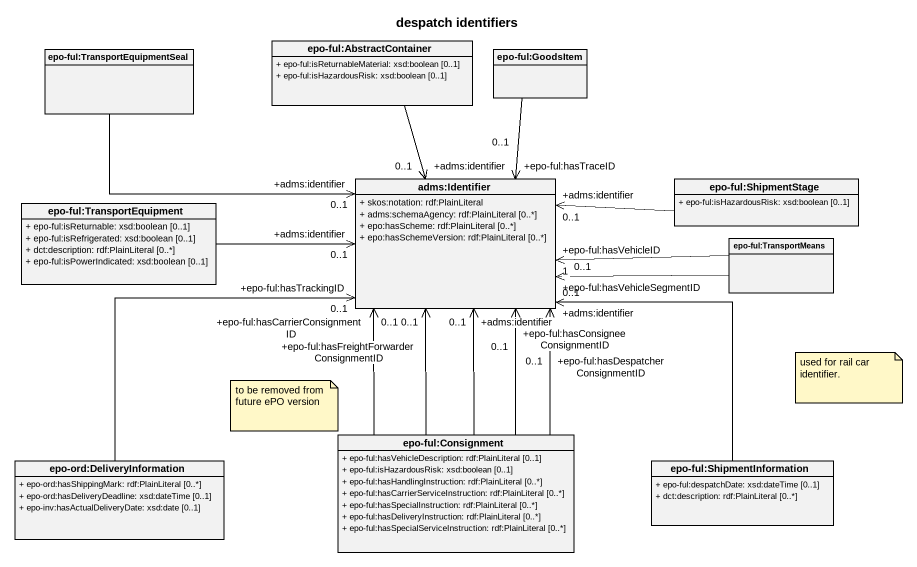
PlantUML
@startuml
title despatch identifiers
hide circle
hide empty members
skinparam classAttributeIconSize 0
class "epo-ful:TransportEquipmentSeal" as epo_ful_TransportEquipmentSe
class "epo-ful:AbstractContainer" as epo_ful_AbstractContainer {
  + epo-ful:isReturnableMaterial: xsd:boolean [0..1]
  + epo-ful:isHazardousRisk: xsd:boolean [0..1]
}
class "epo-ful:GoodsItem" as epo_ful_GoodsItem
class "adms:Identifier" as adms_Identifier {
  + skos:notation: rdf:PlainLiteral
  + adms:schemaAgency: rdf:PlainLiteral [0..*]
  + epo:hasScheme: rdf:PlainLiteral [0..*]
  + epo:hasSchemeVersion: rdf:PlainLiteral [0..*]
}
class "epo-ful:ShipmentStage" as epo_ful_ShipmentStage {
  + epo-ful:isHazardousRisk: xsd:boolean [0..1]
}
class "epo-ful:TransportEquipment" as epo_ful_TransportEquipment {
  + epo-ful:isReturnable: xsd:boolean [0..1]
  + epo-ful:isRefrigerated: xsd:boolean [0..1]
  + dct:description: rdf:PlainLiteral [0..*]
  + epo-ful:isPowerIndicated: xsd:boolean [0..1]
}
class "epo-ful:TransportMeans" as epo_ful_TransportMeans
class "epo-ful:Consignment" as epo_ful_Consignment {
  + epo-ful:hasVehicleDescription: rdf:PlainLiteral [0..1]
  + epo-ful:isHazardousRisk: xsd:boolean [0..1]
  + epo-ful:hasHandlingInstruction: rdf:PlainLiteral [0..*]
  + epo-ful:hasCarrierServiceInstruction: rdf:PlainLiteral [0..*]
  + epo-ful:hasSpecialInstruction: rdf:PlainLiteral [0..*]
  + epo-ful:hasDeliveryInstruction: rdf:PlainLiteral [0..*]
  + epo-ful:hasSpecialServiceInstruction: rdf:PlainLiteral [0..*]
}
class "epo-ord:DeliveryInformation" as epo_ord_DeliveryInformation {
  + epo-ord:hasShippingMark: rdf:PlainLiteral [0..*]
  + epo-ord:hasDeliveryDeadline: xsd:dateTime [0..1]
  + epo-inv:hasActualDeliveryDate: xsd:date [0..1]
}
class "epo-ful:ShipmentInformation" as epo_ful_ShipmentInformation {
  + epo-ful:despatchDate: xsd:dateTime [0..1]
  + dct:description: rdf:PlainLiteral [0..*]
}
epo_ful_TransportEquipmentSe -right-> "+adms:identifier\n0..1" adms_Identifier
epo_ful_AbstractContainer --> "+adms:identifier\n0..1" adms_Identifier
epo_ful_GoodsItem --> "+epo-ful:hasTraceID\n0..1" adms_Identifier
epo_ful_ShipmentStage -left-> "+adms:identifier\n0..1" adms_Identifier
epo_ful_TransportEquipment -right-> "+adms:identifier\n0..1" adms_Identifier
epo_ful_TransportMeans -left-> "+epo-ful:hasVehicleID\n1" adms_Identifier
epo_ful_TransportMeans -left-> "+epo-ful:hasVehicleSegmentID\n0..1" adms_Identifier
epo_ful_Consignment -up-> "+epo-ful:hasCarrierConsignmentID\n0..1" adms_Identifier
epo_ful_Consignment -up-> "+adms:identifier\n0..1" adms_Identifier
epo_ful_Consignment -up-> "+epo-ful:hasConsigneeConsignmentID\n0..1" adms_Identifier
epo_ful_Consignment -up-> "+epo-ful:hasFreightForwarderConsignmentID\n0..1" adms_Identifier
epo_ful_Consignment -up-> "+epo-ful:hasDespatcherConsignmentID\n0..1" adms_Identifier
epo_ord_DeliveryInformation -up-> "+epo-ful:hasTrackingID\n0..1" adms_Identifier
epo_ful_ShipmentInformation -up-> "+adms:identifier\n0..1" adms_Identifier
note as N1
  used for rail car identifier.
end note
note as N2
  to be removed from future ePO version
end note
@enduml
